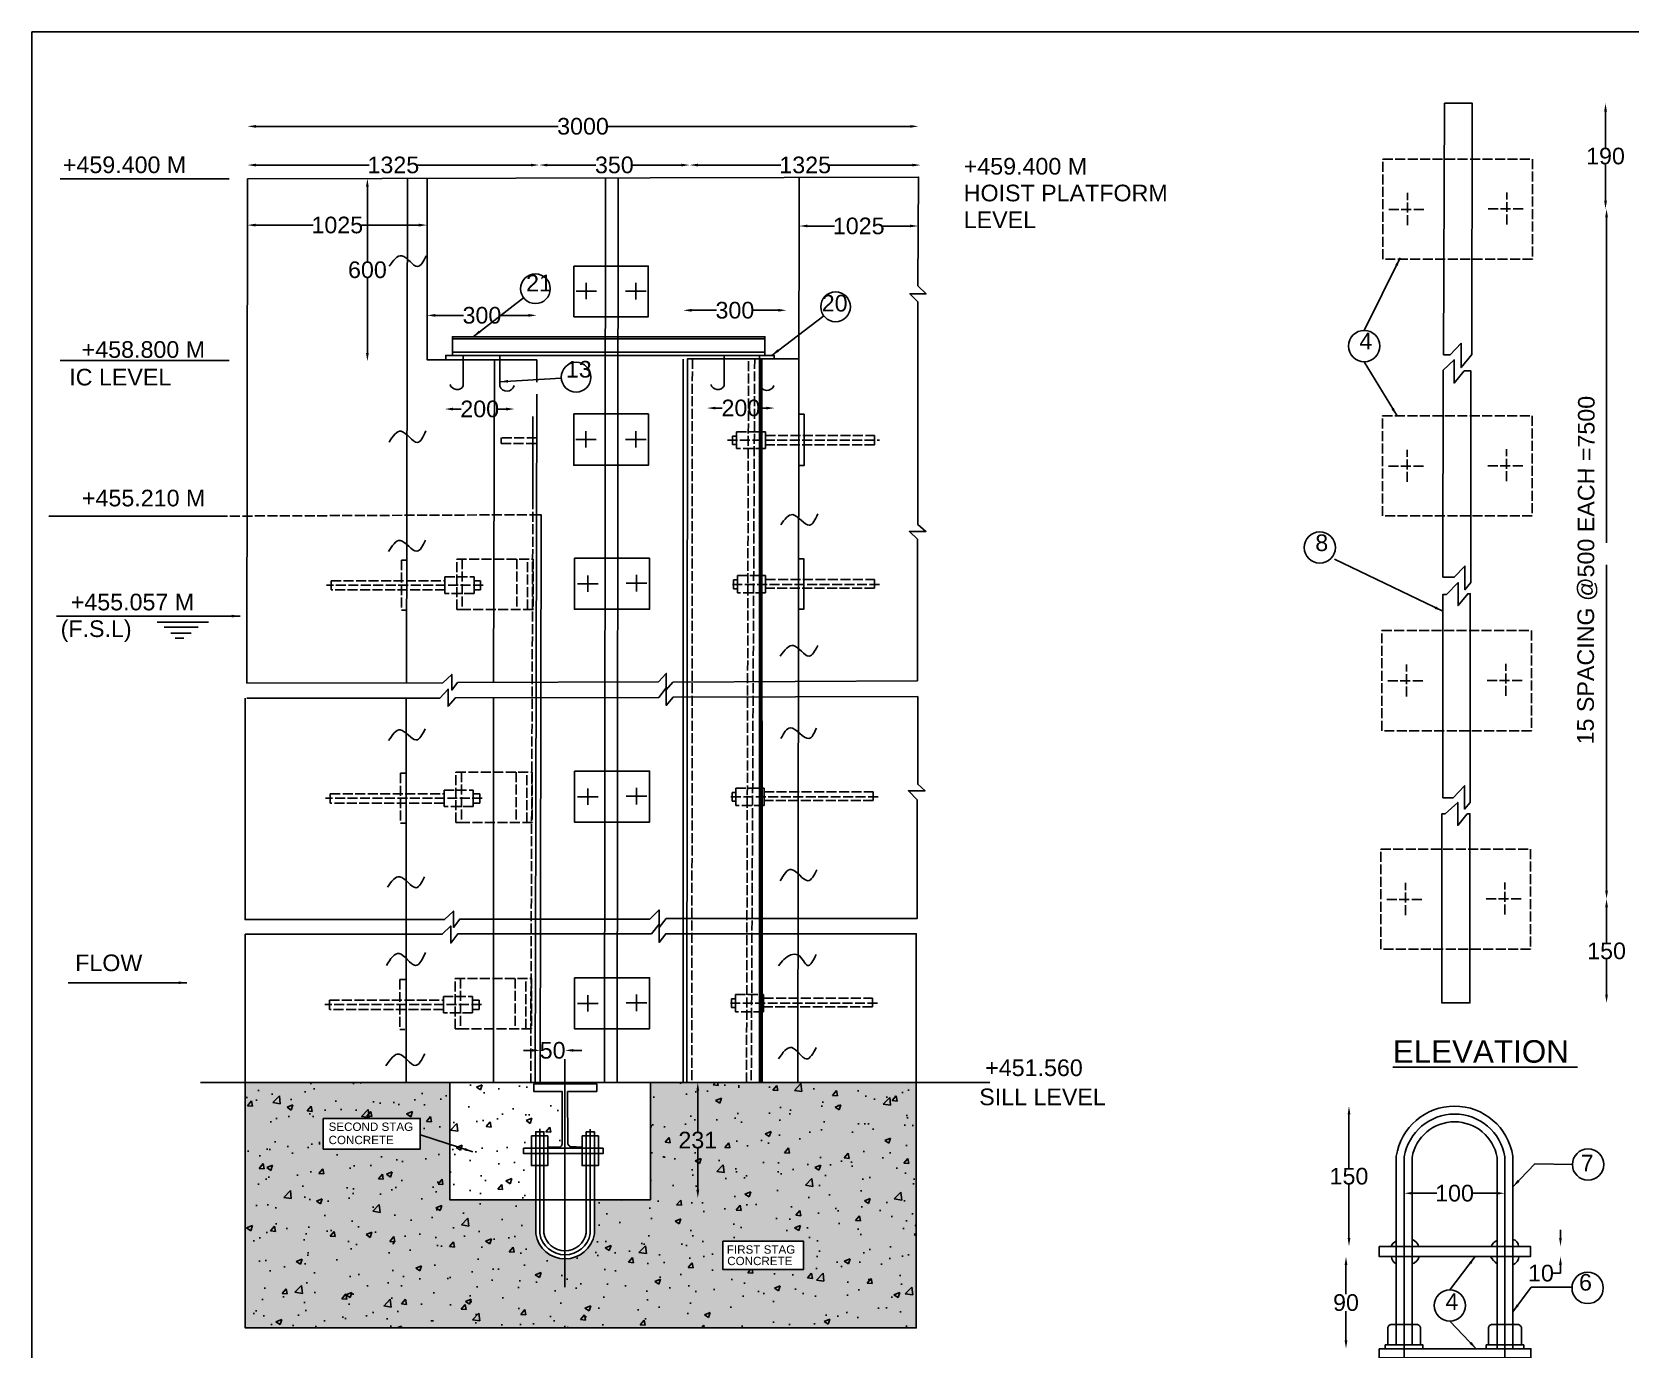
# Model space of a CAD drawing. Header units: inches. Extents: x 4075 to 8926, y 383 to 3428.
# Drawn here: x 4075 to 5996, y 1845 to 3428 of the extents above; entities that cross this region are included whole.
import ezdxf

# ---------------------------------------------------------------- set-up
doc = ezdxf.new("R2010")
doc.units = ezdxf.units.IN
doc.header["$MEASUREMENT"] = 0
doc.linetypes.add('ACAD_ISO02W100', pattern=[15, 12, -3])
doc.layers.add('DIMENSIONS', color=7, linetype='Continuous')
doc.styles.get("Standard").update_dxf_attribs({"font": 'arial.ttf', "height": 20})
doc.dimstyles.get("Standard").update_dxf_attribs({"dimtxt": 20, "dimasz": 10, "dimexe": 0.18, "dimexo": 0.0625, "dimgap": 0.09, "dimtad": 0, "dimtih": 1, "dimtoh": 1, "dimdec": 4, "dimzin": 0, "dimdsep": 46, "dimtxsty": 'Standard', "dimcen": 0.09, "dimse1": 1, "dimse2": 1, "dimadec": 0, "dimazin": 0, "dimtfac": 1, "dimtdec": 4, "dimtofl": 0, "dimtmove": 0, "dimatfit": 3, "dimfxl": 1, "dimtolj": 1, "dimtzin": 0, "dimarcsym": 0})
pattern_1 = [(50, (0, 0), (71.726, -6.2752), [7.5, -82.5]), (355, (0, 0), (-13.8751, 75.2192), [6, -66]), (100.4514, (5.98, -0.52), (57.8509, 68.94395), [6.374, -70.1142]), (46.1842, (0, 20), (106.7241, -16.5519), [11.25, -123.75]), (96.6356, (8.89, 18.62), (93.4663, 97.4118), [9.561, -105.1713]), (351.1842, (0, 20), (93.4662, 97.4119), [9, -99]), (21, (10, 15), (59.6907, -40.2619), [7.5, -82.5]), (326, (10, 15), (24.3315, 72.515), [6, -66]), (71.4514, (14.974, 11.645), (84.0223, 32.25305), [6.374, -70.1142]), (37.5, (0, 0), (1.21599, 33.28939), [0, -65.2, 0, -67, 0, -66.25]), (7.5, (0, 0), (26.30695, 39.44117), [0, -38.2, 0, -63.7, 0, -25.25]), (327.5, (-22.3, 0), (53.38224, -2.25549), [0, -25, 0, -78, 0, -103.5]), (317.5, (-32.3, 0), (58.3186, 10.0105), [0, -32.5, 0, -51.8, 0, -73.5])]

# ---------------------------------------------------------------- blocks, each defined once
blk = doc.blocks.new('*D1')
at = {"color": 0, "lineweight": -2, "transparency": 16777216}
for p, q in [((4344, 3314.3), (4707.4, 3314.3)), ((5130.7, 3314.3), (4767.3, 3314.3))]:
    blk.add_line(p, q, dxfattribs=at)
at = {"color": 0, "transparency": 16777216}
for points in [[(4344, 3315.9), (4344, 3312.6), (4334, 3314.3)], [(5130.7, 3315.9), (5130.7, 3312.6), (5140.7, 3314.3)]]:
    blk.add_solid(points, dxfattribs=at)
at = {"layer": 'Defpoints', "color": 0, "transparency": 16777216}
for p in [(5140.7, 3314.3), (4334, 3251.2), (5140.7, 3253.4)]:
    blk.add_point(p, dxfattribs=at)
at = {"color": 0, "transparency": 16777216, "insert": (4737.3, 3314.3), "char_height": 20, "attachment_point": 5}
blk.add_mtext('\\A1;3000', dxfattribs=at)
blk = doc.blocks.new('*D2')
at = {"layer": 'Defpoints', "color": 0, "transparency": 16777216}
for p in [(4334, 3267.8), (4334, 3252.6), (4684.6, 3252.1)]:
    blk.add_point(p, dxfattribs=at)
at = {"layer": 'DIMENSIONS', "color": 0, "lineweight": -2, "transparency": 16777216}
for p, q in [((4344, 3267.8), (4480.2, 3267.8)), ((4674.6, 3267.8), (4538.3, 3267.8))]:
    blk.add_line(p, q, dxfattribs=at)
at = {"layer": 'DIMENSIONS', "color": 0, "transparency": 16777216}
for points in [[(4344, 3269.4), (4344, 3266.1), (4334, 3267.8)], [(4674.6, 3269.4), (4674.6, 3266.1), (4684.6, 3267.8)]]:
    blk.add_solid(points, dxfattribs=at)
at = {"layer": 'DIMENSIONS', "color": 0, "transparency": 16777216, "insert": (4509.3, 3267.8), "char_height": 20, "attachment_point": 5}
blk.add_mtext('\\A1;1325', dxfattribs=at)
blk = doc.blocks.new('*D3')
at = {"layer": 'Defpoints', "color": 0, "transparency": 16777216}
for p in [(4684.6, 3267.8), (4865.5, 3267.8), (4865.5, 3267.8)]:
    blk.add_point(p, dxfattribs=at)
at = {"layer": 'DIMENSIONS', "color": 0, "lineweight": -2, "transparency": 16777216}
for p, q in [((4694.6, 3267.8), (4752.9, 3267.8)), ((4855.5, 3267.8), (4797.2, 3267.8))]:
    blk.add_line(p, q, dxfattribs=at)
at = {"layer": 'DIMENSIONS', "color": 0, "transparency": 16777216}
for points in [[(4694.6, 3269.4), (4694.6, 3266.1), (4684.6, 3267.8)], [(4855.5, 3269.4), (4855.5, 3266.1), (4865.5, 3267.8)]]:
    blk.add_solid(points, dxfattribs=at)
at = {"layer": 'DIMENSIONS', "color": 0, "transparency": 16777216, "insert": (4775, 3267.8), "char_height": 20, "attachment_point": 5}
blk.add_mtext('\\A1;350', dxfattribs=at)
blk = doc.blocks.new('*D4')
at = {"layer": 'Defpoints', "color": 0, "transparency": 16777216}
for p in [(4865.5, 3267.8), (5143.2, 3267.8), (5143.2, 3267.8)]:
    blk.add_point(p, dxfattribs=at)
at = {"layer": 'DIMENSIONS', "color": 0, "lineweight": -2, "transparency": 16777216}
for p, q in [((4875.5, 3267.8), (4975.3, 3267.8)), ((5133.2, 3267.8), (5033.4, 3267.8))]:
    blk.add_line(p, q, dxfattribs=at)
at = {"layer": 'DIMENSIONS', "color": 0, "transparency": 16777216}
for points in [[(4875.5, 3269.4), (4875.5, 3266.1), (4865.5, 3267.8)], [(5133.2, 3269.4), (5133.2, 3266.1), (5143.2, 3267.8)]]:
    blk.add_solid(points, dxfattribs=at)
at = {"layer": 'DIMENSIONS', "color": 0, "transparency": 16777216, "insert": (5004.4, 3267.8), "char_height": 20, "attachment_point": 5}
blk.add_mtext('\\A1;1325', dxfattribs=at)
blk = doc.blocks.new('*D5')
at = {"layer": 'Defpoints', "color": 0, "transparency": 16777216}
for p in [(5140.3, 3194.5), (4997.2, 3187.6), (5140.3, 3187.9)]:
    blk.add_point(p, dxfattribs=at)
at = {"layer": 'DIMENSIONS', "color": 0, "lineweight": -2, "transparency": 16777216}
for p, q in [((5007.2, 3194.5), (5039.7, 3194.5)), ((5130.3, 3194.5), (5097.9, 3194.5))]:
    blk.add_line(p, q, dxfattribs=at)
at = {"layer": 'DIMENSIONS', "color": 0, "transparency": 16777216}
for points in [[(5007.2, 3196.2), (5007.2, 3192.9), (4997.2, 3194.5)], [(5130.3, 3196.2), (5130.3, 3192.9), (5140.3, 3194.5)]]:
    blk.add_solid(points, dxfattribs=at)
at = {"layer": 'DIMENSIONS', "color": 0, "transparency": 16777216, "insert": (5068.8, 3194.5), "char_height": 20, "attachment_point": 5}
blk.add_mtext('\\A1;1025', dxfattribs=at)
blk = doc.blocks.new('*D6')
at = {"layer": 'Defpoints', "color": 0, "transparency": 16777216}
for p in [(4333.9, 3195.6), (4549.9, 3195.6), (4549.9, 3195.6)]:
    blk.add_point(p, dxfattribs=at)
at = {"layer": 'DIMENSIONS', "color": 0, "lineweight": -2, "transparency": 16777216}
for p, q in [((4343.9, 3195.6), (4412.8, 3195.6)), ((4539.9, 3195.6), (4471, 3195.6))]:
    blk.add_line(p, q, dxfattribs=at)
at = {"layer": 'DIMENSIONS', "color": 0, "transparency": 16777216}
for points in [[(4343.9, 3197.3), (4343.9, 3193.9), (4333.9, 3195.6)], [(4539.9, 3197.3), (4539.9, 3193.9), (4549.9, 3195.6)]]:
    blk.add_solid(points, dxfattribs=at)
at = {"layer": 'DIMENSIONS', "color": 0, "transparency": 16777216, "insert": (4441.9, 3195.6), "char_height": 20, "attachment_point": 5}
blk.add_mtext('\\A1;1025', dxfattribs=at)
blk = doc.blocks.new('*D7')
at = {"layer": 'Defpoints', "color": 0, "transparency": 16777216}
for p in [(4526.2, 3251.7), (4478.1, 3031.8), (4525.8, 3031.8)]:
    blk.add_point(p, dxfattribs=at)
at = {"layer": 'DIMENSIONS', "color": 0, "lineweight": -2, "transparency": 16777216}
for p, q in [((4478.1, 3241.7), (4478.1, 3152.1)), ((4478.1, 3041.8), (4478.1, 3131.5))]:
    blk.add_line(p, q, dxfattribs=at)
at = {"layer": 'DIMENSIONS', "color": 0, "transparency": 16777216}
for points in [[(4476.4, 3241.7), (4479.7, 3241.7), (4478.1, 3251.7)], [(4476.4, 3041.8), (4479.7, 3041.8), (4478.1, 3031.8)]]:
    blk.add_solid(points, dxfattribs=at)
at = {"layer": 'DIMENSIONS', "color": 0, "transparency": 16777216, "insert": (4478.1, 3141.8), "char_height": 20, "attachment_point": 5}
blk.add_mtext('\\A1;600', dxfattribs=at)
blk = doc.blocks.new('*D8')
at = {"layer": 'Defpoints', "color": 0, "transparency": 16777216}
for p in [(4681.6, 3087.1), (4549.9, 3033.7), (4681.6, 3033.7)]:
    blk.add_point(p, dxfattribs=at)
at = {"layer": 'DIMENSIONS', "color": 0, "lineweight": -2, "transparency": 16777216}
for p, q in [((4559.9, 3087.1), (4593.6, 3087.1)), ((4671.6, 3087.1), (4637.9, 3087.1))]:
    blk.add_line(p, q, dxfattribs=at)
at = {"layer": 'DIMENSIONS', "color": 0, "transparency": 16777216}
for points in [[(4559.9, 3088.8), (4559.9, 3085.4), (4549.9, 3087.1)], [(4671.6, 3088.8), (4671.6, 3085.4), (4681.6, 3087.1)]]:
    blk.add_solid(points, dxfattribs=at)
at = {"layer": 'DIMENSIONS', "color": 0, "transparency": 16777216, "insert": (4615.8, 3087.1), "char_height": 20, "attachment_point": 5}
blk.add_mtext('\\A1;300', dxfattribs=at)
blk = doc.blocks.new('*D9')
at = {"layer": 'Defpoints', "color": 0, "transparency": 16777216}
for p in [(4857.8, 3093.2), (4857.8, 3034.7), (4982, 3034.8)]:
    blk.add_point(p, dxfattribs=at)
at = {"layer": 'DIMENSIONS', "color": 0, "lineweight": -2, "transparency": 16777216}
for p, q in [((4867.8, 3093.2), (4897.8, 3093.2)), ((4972, 3093.2), (4942.1, 3093.2))]:
    blk.add_line(p, q, dxfattribs=at)
at = {"layer": 'DIMENSIONS', "color": 0, "transparency": 16777216}
for points in [[(4867.8, 3094.9), (4867.8, 3091.5), (4857.8, 3093.2)], [(4972, 3094.9), (4972, 3091.5), (4982, 3093.2)]]:
    blk.add_solid(points, dxfattribs=at)
at = {"layer": 'DIMENSIONS', "color": 0, "transparency": 16777216, "insert": (4919.9, 3093.2), "char_height": 20, "attachment_point": 5}
blk.add_mtext('\\A1;300', dxfattribs=at)
blk = doc.blocks.new('*D10')
at = {"layer": 'Defpoints', "color": 0, "transparency": 16777216}
for p in [(4886.5, 2977.7), (4967.7, 2977.7), (4967.7, 2975.7)]:
    blk.add_point(p, dxfattribs=at)
at = {"layer": 'DIMENSIONS', "color": 0, "lineweight": -2, "transparency": 16777216}
for p, q in [((4896.5, 2975.7), (4904.8, 2975.7)), ((4957.7, 2975.7), (4949.4, 2975.7))]:
    blk.add_line(p, q, dxfattribs=at)
at = {"layer": 'DIMENSIONS', "color": 0, "transparency": 16777216}
for points in [[(4896.5, 2977.3), (4896.5, 2974), (4886.5, 2975.7)], [(4957.7, 2977.3), (4957.7, 2974), (4967.7, 2975.7)]]:
    blk.add_solid(points, dxfattribs=at)
at = {"layer": 'DIMENSIONS', "color": 0, "transparency": 16777216, "insert": (4927.1, 2975.7), "char_height": 20, "attachment_point": 5}
blk.add_mtext('\\A1;200', dxfattribs=at)
blk = doc.blocks.new('*D11')
at = {"layer": 'Defpoints', "color": 0, "transparency": 16777216}
for p in [(4571.2, 2973.2), (4654.9, 2974.5), (4654.9, 2973.2)]:
    blk.add_point(p, dxfattribs=at)
at = {"layer": 'DIMENSIONS', "color": 0, "lineweight": -2, "transparency": 16777216}
for p, q in [((4581.2, 2974.5), (4590.7, 2974.5)), ((4644.9, 2974.5), (4635.4, 2974.5))]:
    blk.add_line(p, q, dxfattribs=at)
at = {"layer": 'DIMENSIONS', "color": 0, "transparency": 16777216}
for points in [[(4581.2, 2976.2), (4581.2, 2972.8), (4571.2, 2974.5)], [(4644.9, 2976.2), (4644.9, 2972.8), (4654.9, 2974.5)]]:
    blk.add_solid(points, dxfattribs=at)
at = {"layer": 'DIMENSIONS', "color": 0, "transparency": 16777216, "insert": (4613.1, 2974.5), "char_height": 20, "attachment_point": 5}
blk.add_mtext('\\A1;200', dxfattribs=at)
blk = doc.blocks.new('*D12')
at = {"layer": 'Defpoints', "color": 0, "transparency": 16777216}
for p in [(4715.7, 2203.6), (4685.9, 2181.4), (4715.7, 2181.4)]:
    blk.add_point(p, dxfattribs=at)
at = {"layer": 'DIMENSIONS', "color": 0, "lineweight": -2, "transparency": 16777216}
for p, q in [((4675.9, 2203.6), (4665.9, 2203.6)), ((4725.7, 2203.6), (4735.7, 2203.6))]:
    blk.add_line(p, q, dxfattribs=at)
at = {"layer": 'DIMENSIONS', "color": 0, "transparency": 16777216}
for points in [[(4675.9, 2205.3), (4675.9, 2202), (4685.9, 2203.6)], [(4725.7, 2205.3), (4725.7, 2202), (4715.7, 2203.6)]]:
    blk.add_solid(points, dxfattribs=at)
at = {"layer": 'DIMENSIONS', "color": 0, "transparency": 16777216, "insert": (4700.8, 2203.6), "char_height": 20, "attachment_point": 5}
blk.add_mtext('\\A1;50', dxfattribs=at)
blk = doc.blocks.new('*D13')
at = {"layer": 'Defpoints', "color": 0, "transparency": 16777216}
for p in [(4879.1, 2165.2), (4875.3, 2026.1), (4879.1, 2026.1)]:
    blk.add_point(p, dxfattribs=at)
at = {"layer": 'DIMENSIONS', "color": 0, "lineweight": -2, "transparency": 16777216}
for p, q in [((4875.3, 2155.2), (4875.3, 2106)), ((4875.3, 2036.1), (4875.3, 2085.4))]:
    blk.add_line(p, q, dxfattribs=at)
at = {"layer": 'DIMENSIONS', "color": 0, "transparency": 16777216}
for points in [[(4873.6, 2155.2), (4877, 2155.2), (4875.3, 2165.2)], [(4873.6, 2036.1), (4877, 2036.1), (4875.3, 2026.1)]]:
    blk.add_solid(points, dxfattribs=at)
at = {"layer": 'DIMENSIONS', "color": 0, "transparency": 16777216, "insert": (4875.3, 2095.7), "char_height": 20, "attachment_point": 5}
blk.add_mtext('\\A1;231', dxfattribs=at)
blk = doc.blocks.new('*D14')
at = {"layer": 'Defpoints', "color": 0, "transparency": 16777216}
for p in [(5789.8, 3342.1), (5728.5, 3214.9), (5966.6, 3214.9)]:
    blk.add_point(p, dxfattribs=at)
at = {"layer": 'DIMENSIONS', "color": 0, "lineweight": -2, "transparency": 16777216}
for p, q in [((5966.6, 3332.1), (5966.6, 3288.8)), ((5966.6, 3224.9), (5966.6, 3268.2))]:
    blk.add_line(p, q, dxfattribs=at)
at = {"layer": 'DIMENSIONS', "color": 0, "transparency": 16777216}
for points in [[(5965, 3332.1), (5968.3, 3332.1), (5966.6, 3342.1)], [(5965, 3224.9), (5968.3, 3224.9), (5966.6, 3214.9)]]:
    blk.add_solid(points, dxfattribs=at)
at = {"layer": 'DIMENSIONS', "color": 0, "transparency": 16777216, "insert": (5966.6, 3278.5), "char_height": 20, "attachment_point": 5}
blk.add_mtext('\\A1;190', dxfattribs=at)
blk = doc.blocks.new('*D15')
at = {"layer": 'Defpoints', "color": 0, "transparency": 16777216}
for p in [(5845, 2385.7), (5803.6, 2260.6), (5967.9, 2260.6)]:
    blk.add_point(p, dxfattribs=at)
at = {"layer": 'DIMENSIONS', "color": 0, "lineweight": -2, "transparency": 16777216}
for p, q in [((5967.9, 2375.7), (5967.9, 2333.4)), ((5967.9, 2270.6), (5967.9, 2312.8))]:
    blk.add_line(p, q, dxfattribs=at)
at = {"layer": 'DIMENSIONS', "color": 0, "transparency": 16777216}
for points in [[(5966.2, 2375.7), (5969.5, 2375.7), (5967.9, 2385.7)], [(5966.2, 2270.6), (5969.5, 2270.6), (5967.9, 2260.6)]]:
    blk.add_solid(points, dxfattribs=at)
at = {"layer": 'DIMENSIONS', "color": 0, "transparency": 16777216, "insert": (5967.9, 2323.1), "char_height": 20, "attachment_point": 5}
blk.add_mtext('\\A1;150', dxfattribs=at)
blk = doc.blocks.new('*D38')
at = {"layer": 'Defpoints', "color": 0, "transparency": 16777216}
for p in [(5724.7, 2032.6), (5845.6, 2031.9), (5845.6, 2031.9)]:
    blk.add_point(p, dxfattribs=at)
at = {"layer": 'DIMENSIONS', "color": 0, "lineweight": -2, "transparency": 16777216}
for p, q in [((5734.7, 2031.9), (5763.9, 2031.9)), ((5835.6, 2031.9), (5806.4, 2031.9))]:
    blk.add_line(p, q, dxfattribs=at)
at = {"layer": 'DIMENSIONS', "color": 0, "transparency": 16777216}
for points in [[(5734.7, 2033.6), (5734.7, 2030.2), (5724.7, 2031.9)], [(5835.6, 2033.6), (5835.6, 2030.2), (5845.6, 2031.9)]]:
    blk.add_solid(points, dxfattribs=at)
at = {"layer": 'DIMENSIONS', "color": 0, "transparency": 16777216, "insert": (5785.1, 2031.9), "char_height": 20, "attachment_point": 5}
blk.add_mtext('\\A1;100', dxfattribs=at)
blk = doc.blocks.new('*D39')
at = {"layer": 'Defpoints', "color": 0, "transparency": 16777216}
for p in [(5785.1, 2136.6), (5658.2, 1968.1), (5785.5, 1968.1)]:
    blk.add_point(p, dxfattribs=at)
at = {"layer": 'DIMENSIONS', "color": 0, "lineweight": -2, "transparency": 16777216}
for p, q in [((5658.2, 2126.6), (5658.2, 2062.6)), ((5658.2, 1978.1), (5658.2, 2042))]:
    blk.add_line(p, q, dxfattribs=at)
at = {"layer": 'DIMENSIONS', "color": 0, "transparency": 16777216}
for points in [[(5656.6, 2126.6), (5659.9, 2126.6), (5658.2, 2136.6)], [(5656.6, 1978.1), (5659.9, 1978.1), (5658.2, 1968.1)]]:
    blk.add_solid(points, dxfattribs=at)
at = {"layer": 'DIMENSIONS', "color": 0, "transparency": 16777216, "insert": (5658.2, 2052.3), "char_height": 20, "attachment_point": 5}
blk.add_mtext('\\A1;150', dxfattribs=at)
blk = doc.blocks.new('*D40')
at = {"layer": 'Defpoints', "color": 0, "transparency": 16777216}
for p in [(5785.5, 1955.8), (5654.6, 1845), (5785.5, 1845)]:
    blk.add_point(p, dxfattribs=at)
at = {"layer": 'DIMENSIONS', "color": 0, "lineweight": -2, "transparency": 16777216}
for p, q in [((5654.6, 1945.8), (5654.6, 1910.7)), ((5654.6, 1855), (5654.6, 1890.1))]:
    blk.add_line(p, q, dxfattribs=at)
at = {"layer": 'DIMENSIONS', "color": 0, "transparency": 16777216}
for points in [[(5653, 1945.8), (5656.3, 1945.8), (5654.6, 1955.8)], [(5653, 1855), (5656.3, 1855), (5654.6, 1845)]]:
    blk.add_solid(points, dxfattribs=at)
at = {"layer": 'DIMENSIONS', "color": 0, "transparency": 16777216, "insert": (5654.6, 1900.4), "char_height": 20, "attachment_point": 5}
blk.add_mtext('\\A1;90', dxfattribs=at)
blk = doc.blocks.new('*D41')
at = {"layer": 'Defpoints', "color": 0, "transparency": 16777216}
for p in [(5876.3, 1968.1), (5876.3, 1955.8), (5912.5, 1955.8)]:
    blk.add_point(p, dxfattribs=at)
at = {"layer": 'DIMENSIONS', "color": 0, "lineweight": -2, "transparency": 16777216}
for p, q in [((5912.5, 1978.1), (5912.5, 1988.1)), ((5912.5, 1945.8), (5912.5, 1935.8)), ((5912.5, 1935.8), (5902.5, 1935.8))]:
    blk.add_line(p, q, dxfattribs=at)
at = {"layer": 'DIMENSIONS', "color": 0, "transparency": 16777216}
for points in [[(5910.8, 1978.1), (5914.1, 1978.1), (5912.5, 1968.1)], [(5910.8, 1945.8), (5914.1, 1945.8), (5912.5, 1955.8)]]:
    blk.add_solid(points, dxfattribs=at)
at = {"layer": 'DIMENSIONS', "color": 0, "transparency": 16777216, "insert": (5889, 1935.8), "char_height": 20, "attachment_point": 5}
blk.add_mtext('\\A1;10', dxfattribs=at)

msp = doc.modelspace()

# ---------------------------------------------------------------- hatches: boundary and pattern name
at = {"layer": 'DIMENSIONS'}
h = msp.add_hatch(dxfattribs=at)
h.set_pattern_fill('AR-CONC', color=0, scale=0.25, style=0)
h.set_pattern_definition([(50, (0, 0), (1.79315046, -0.15688034), [0.1875, -2.0625]), (355, (0, 0), (-0.34687833, 1.88048033), [0.15, -1.65]), (100.4514, (0.1494, -0.013), (1.44627345, 1.72359886), [0.1593505, -1.7528553]), (46.1842, (0, 0.5), (2.6681026, -0.4137975), [0.28125, -3.09375]), (96.6356, (0.2223, 0.4655), (2.3366568, 2.4352947), [0.2390257, -2.6292825]), (351.1842, (0, 0.5), (2.3366549, 2.4352965), [0.225, -2.475]), (21, (0.25, 0.375), (1.49226763, -1.00654723), [0.1875, -2.0625]), (326, (0.25, 0.375), (0.6082883, 1.8128751), [0.15, -1.65]), (71.4514, (0.3744, 0.2911), (2.10055657, 0.80632624), [0.1593505, -1.7528553]), (37.5, (0, 0), (0.03039964, 0.832234635), [0, -1.63, 0, -1.675, 0, -1.65625]), (7.5, (0, 0), (0.65767384, 0.98602928), [0, -0.955, 0, -1.5925, 0, -0.63125]), (327.5, (-0.5575, 0), (1.33455609, -0.05638718), [0, -0.625, 0, -1.95, 0, -2.5875]), (317.5, (-0.8075, 0), (1.45796542, 0.25026246), [0, -0.8125, 0, -1.295, 0, -1.8375])])
h.paths.add_polyline_path([(4680.46491, 1983.03941), (4680.46491, 2024.13459), (4577.01476, 2024.13459), (4577.01476, 2165.21322), (4331.24329, 2165.21322), (4331.24329, 1870.11548), (5137.95609, 1870.11548), (5137.95609, 2165.21322), (4818.38059, 2165.21322), (4818.38059, 2024.13459), (4750.92632, 2024.13459), (4750.92632, 1983.03941, -0.8515106059)])
h.paths.add_polyline_path([(4424.98245, 2085.08388), (4424.98245, 2121.7622), (4541.67843, 2121.7622), (4541.67843, 2085.08388)], flags=16)
h.paths.add_polyline_path([(4905.41606, 1974.4793), (5002.33265, 1974.4793), (5002.33265, 1940.06178), (4905.41606, 1940.06178)], flags=16)
h.paths.add_polyline_path([(4849.97436, 2110.89022), (4900.64284, 2110.89022), (4900.64284, 2080.45365), (4849.97436, 2080.45365)], flags=24)
h.paths.add_polyline_path([(4908.09338, 1942.76891), (4991.6575, 1942.76891), (4991.6575, 1958.29073), (4908.09338, 1958.29073)], flags=8)
h.paths.add_polyline_path([(4907.6647, 1956.54334), (4995.10672, 1956.54334), (4995.10672, 1972.05493), (4907.6647, 1972.05493)], flags=8)
h.paths.add_polyline_path([(4428.85413, 2088.17738), (4512.41825, 2088.17738), (4512.41825, 2103.69921), (4428.85413, 2103.69921)], flags=8)
h.paths.add_polyline_path([(4428.85413, 2104.1184), (4535.71293, 2104.1184), (4535.71293, 2119.64023), (4428.85413, 2119.64023)], flags=8)
h = msp.add_hatch(dxfattribs=at)
h.set_pattern_fill('AR-CONC', color=0, scale=10, style=0)
h.set_pattern_definition(pattern_1)
h.paths.add_polyline_path([(4680.46491, 1983.03941), (4680.46491, 2024.13459), (4577.01476, 2024.13459), (4577.01476, 2165.21322), (4331.24329, 2165.21322), (4331.24329, 1870.11548), (5137.95609, 1870.11548), (5137.95609, 2165.21322), (4818.38059, 2165.21322), (4818.38059, 2024.13459), (4750.92632, 2024.13459), (4750.92632, 1983.03941, -0.8515106059)])
h.paths.add_polyline_path([(4424.98245, 2085.08388), (4424.98245, 2121.7622), (4541.67843, 2121.7622), (4541.67843, 2085.08388)], flags=16)
h.paths.add_polyline_path([(4905.41606, 1940.06178), (4905.41606, 1974.4793), (5002.33265, 1974.4793), (5002.33265, 1940.06178)], flags=16)
h.paths.add_polyline_path([(4849.97436, 2110.89022), (4900.64284, 2110.89022), (4900.64284, 2080.45365), (4849.97436, 2080.45365)], flags=24)
h.paths.add_polyline_path([(4908.09338, 1942.76891), (4991.6575, 1942.76891), (4991.6575, 1958.29073), (4908.09338, 1958.29073)], flags=8)
h.paths.add_polyline_path([(4907.6647, 1956.54334), (4995.10672, 1956.54334), (4995.10672, 1972.05493), (4907.6647, 1972.05493)], flags=8)
h.paths.add_polyline_path([(4428.85413, 2088.17738), (4512.41825, 2088.17738), (4512.41825, 2103.69921), (4428.85413, 2103.69921)], flags=8)
h.paths.add_polyline_path([(4428.85413, 2104.1184), (4535.71293, 2104.1184), (4535.71293, 2119.64023), (4428.85413, 2119.64023)], flags=8)
h = msp.add_hatch(dxfattribs=at)
h.set_pattern_fill('AR-CONC', color=0, scale=10, style=0)
h.set_pattern_definition(pattern_1)
h.paths.add_polyline_path([(4680.46491, 2065.23948), (4675.32461, 2065.23948), (4675.32461, 2079.64007), (4665.86915, 2079.64007), (4665.86915, 2085.94237), (4675.32461, 2085.94237), (4675.32461, 2100.86778), (4680.46491, 2100.86778), (4680.46491, 2105.88155), (4690.21341, 2105.88155), (4690.21341, 2100.86778), (4694.9, 2100.86778), (4694.9, 2087.39236), (4709.91071, 2087.39236, 0.2019201032), (4712.0532, 2091.06886), (4712.0532, 2152.59446), (4712.0532, 2154.3992), (4678.10519, 2154.3992), (4678.10519, 2163.40441), (4715.65204, 2163.40441), (4715.65204, 2165.21322), (4577.01476, 2165.21322), (4577.01476, 2024.13459), (4680.46491, 2024.13459)])

# ---------------------------------------------------------------- linework, layer by layer
at = {"color": 0}
for points in [[(5771.73284, 3039.86331), (5773.20027, 3342.06395), (5806.42582, 3342.06395), (5805.70809, 3040.16285), (5792.89563, 3024.42553), (5792.89563, 3053.64392), (5779.74453, 3039.82441), (5771.73284, 3039.86331)], [(4311.78127, 3251.10982), (4108.53166, 3251.10982)], [(4333.9672, 3251.17009), (5140.70874, 3253.36143), (5139.96697, 3122.51563), (5149.70097, 3112.90653), (5130.29233, 3113.02516), (5139.84826, 3103.47538), (5139.87038, 2835.60849), (5149.64358, 2827.43515), (5129.68571, 2827.38375), (5139.35591, 2817.9464), (5139.32497, 2647.84704), (4845.48498, 2646.3437), (4837.43067, 2637.13192), (4837.43067, 2656.80756), (4828.03398, 2646.612), (4586.56282, 2645.99962), (4579.57146, 2636.72991), (4579.57146, 2655.61523), (4568.98054, 2645.58456), (4333.1553, 2645.06155), (4333.9672, 3251.17009)], [(4526.21008, 3251.69227), (4525.05361, 2645.48714)], [(4549.90302, 3251.75663), (4549.90302, 3033.74703), (4681.64262, 3033.74703)], [(4764.25496, 3252.33887), (4763.11653, 2165.21322)], [(4779.37995, 3252.37723), (4778.24148, 2165.21322)], [(4997.36114, 3252.97205), (4995.45755, 2165.21322)], [(4728.9188, 3116.22812), (4753.68213, 3116.22812)], [(4741.30047, 3106.44951), (4741.30047, 3126.23237)], [(4788.28221, 3116.08421), (4813.04554, 3116.08421)], [(4800.66388, 3106.3056), (4800.66388, 3126.08847)], [(4580.29668, 3038.95968), (4580.29668, 3061.46114), (4956.08774, 3061.46114), (4956.08774, 3038.95968)], [(4956.08774, 3058.72842), (4580.29668, 3058.72842)], [(4572.32871, 3033.74703), (4572.32871, 3038.95968), (4967.07636, 3038.95968), (4967.07636, 3034.83128), (4996.9793, 3034.77895)], [(4580.29668, 3042.70341), (4956.08774, 3042.70341)], [(4949.57505, 3038.95968), (4949.46926, 2165.21322)], [(4311.78127, 3032.85183), (4108.53166, 3032.85183)], [(4630.75929, 3033.74703), (4629.88427, 2646.10949)], [(4681.64262, 3033.74703), (4681.64262, 3006.6525)], [(4857.79389, 2165.21322), (4857.79389, 3034.65154)], [(4967.07636, 3034.82904), (4862.85434, 3034.82904), (4861.94673, 2165.21322)], [(4951.04019, 3034.82904), (4951.31768, 2165.21322)], [(4952.42603, 3034.82904), (4952.70352, 2165.21322)], [(5771.04935, 2772.27989), (5784.74878, 2772.27989), (5797.56142, 2785.83505), (5797.56142, 2757.38125), (5804.81909, 2766.06994), (5804.81909, 3020.32191), (5796.75553, 3020.32191), (5784.54798, 3005.77613), (5784.54798, 3033.79521), (5771.46843, 3021.05925), (5771.04935, 2772.27989)], [(4681.64262, 2992.47608), (4679.5931, 2165.21322)], [(4677.01865, 2965.67421), (4677.01865, 2865.99238)], [(4996.86278, 2968.19466), (5003.16137, 2968.19466), (5003.16137, 2906.6272), (4996.75505, 2906.63841)], [(4740.88072, 2928.11721), (4740.88072, 2947.90007)], [(4800.68677, 2928.11988), (4800.68677, 2947.90275)], [(4728.49906, 2937.89582), (4753.26238, 2937.89582)], [(4788.30511, 2937.89849), (4813.06844, 2937.89849)], [(4298.32194, 2845.74721), (4095.07233, 2845.74721)], [(4675.95266, 2847.4664), (4686.99429, 2847.51667), (4685.90145, 2165.21322)], [(4996.55899, 2794.60453), (5002.66822, 2794.60453), (5002.66822, 2733.87664), (4996.45274, 2733.88752)], [(4742.9961, 2754.65398), (4742.9961, 2774.43685)], [(4801.46546, 2755.26404), (4801.46546, 2775.0469)], [(4730.61443, 2764.43259), (4755.37776, 2764.43259)], [(4789.0838, 2765.04265), (4813.84713, 2765.04265)], [(5771.04935, 2507.36949), (5771.04935, 2751.60929), (5775.39408, 2751.60929), (5789.27324, 2765.97049), (5789.27324, 2738.23005), (5800.94157, 2752.59125), (5804.01216, 2752.59125), (5804.01216, 2501.49208), (5797.18046, 2493.65553), (5797.18046, 2521.61776), (5783.57647, 2507.36949), (5771.04935, 2507.36949)], [(4225.49832, 2718.433), (4287.06978, 2718.433)], [(4233.78435, 2712.44544), (4274.57702, 2712.44544)], [(4241.68793, 2705.18392), (4266.16354, 2705.18392)], [(4247.16944, 2699.19636), (4257.36761, 2699.19636)], [(4333.13124, 2627.09286), (4565.26083, 2627.09286), (4575.17133, 2637.83916), (4575.17133, 2617.25414), (4583.81871, 2627.35245), (4828.33722, 2627.93914), (4837.43067, 2639.54599), (4837.43067, 2618.18699), (4845.57912, 2628.11863), (5139.67501, 2628.87748), (5139.67501, 2523.54368), (5148.48519, 2515.68487), (5128.4882, 2515.68487), (5138.95337, 2504.73938), (5138.95337, 2362.08932), (4837.42786, 2362.08932), (4828.85247, 2351.45635), (4828.85247, 2372.5653), (4817.47877, 2361.37936), (4589.09296, 2361.37936), (4581.41922, 2351.4548), (4581.41922, 2371.07499), (4570.85534, 2360.91632), (4330.97423, 2360.91632), (4330.97423, 2627.09286)], [(4524.78594, 2627.09286), (4524.78594, 2165.21322)], [(4629.84218, 2627.46287), (4629.84218, 2165.21322)], [(4742.9961, 2498.70137), (4742.9961, 2518.48424)], [(4801.46546, 2499.31143), (4801.46546, 2519.09429)], [(4730.61443, 2508.47998), (4755.37776, 2508.47998)], [(4789.0838, 2509.09003), (4813.84713, 2509.09003)], [(5769.83472, 2260.23536), (5769.83472, 2488.11414), (5773.96149, 2488.11414), (5789.01576, 2501.66248), (5789.01576, 2474.02357), (5800.44737, 2487.98381), (5803.62223, 2487.98381), (5803.62223, 2260.60722), (5769.83472, 2260.60722)], [(4331.24329, 2165.21322), (4331.24329, 2343.12228), (4568.14092, 2343.12228), (4578.31631, 2353.28984), (4578.31631, 2332.60939), (4586.66242, 2343.69229), (4819.46605, 2343.69229), (4828.85247, 2355.29545), (4828.85247, 2333.35975), (4836.75256, 2343.88567), (5137.95609, 2343.88567), (5137.95609, 1870.11548), (4331.24329, 1870.11548), (4331.24329, 2165.21322)], [(4742.9961, 2250.30009), (4742.9961, 2270.08296)], [(4801.46546, 2250.91015), (4801.46546, 2270.69301)], [(4730.61443, 2260.0787), (4755.37776, 2260.0787)], [(4789.0838, 2260.68875), (4813.84713, 2260.68875)], [(4715.65204, 2193.2399), (4715.65204, 1918.89597)], [(4277.42092, 2165.21322), (5226.2134, 2165.21322)], [(4577.01476, 2165.21322), (4577.01476, 2024.13459), (4818.38059, 2024.13459), (4818.38059, 2165.21322)], [(4718.8152, 2154.3992), (4753.87805, 2154.3992), (4753.87805, 2163.40441), (4678.10519, 2163.40441)], [(4709.91071, 2087.39236), (4694.9, 2087.39236)]]:
    msp.add_lwpolyline(points, dxfattribs=at)
at = {"color": 0, "linetype": 'ACAD_ISO02W100'}
for points in [[(5698.80283, 3274.85862), (5878.91901, 3274.85862), (5878.91901, 3154.58774), (5698.80283, 3154.58774)], [(5698.47639, 2966.22804), (5878.59258, 2966.22804), (5878.59258, 2845.95715), (5698.47639, 2845.95715)], [(4921.75034, 2932.08035), (4917.14405, 2932.08035), (4917.14405, 2942.09458), (4921.75034, 2942.09458)], [(4921.75034, 2947.02093), (4956.7419, 2947.02093), (4956.7419, 2927.154), (4921.75034, 2927.154)], [(4956.7419, 2942.77147), (5087.78982, 2942.77147), (5087.78982, 2931.61606), (4956.7419, 2931.61606)], [(4585.43086, 2794.18536), (4677.3546, 2794.18536), (4677.3546, 2733.51992), (4585.43086, 2733.51992)], [(4585.43086, 2794.18536), (4592.04193, 2794.18536), (4592.04193, 2733.51992), (4585.43086, 2733.51992)], [(4571.36668, 2757.00867), (4434.50263, 2757.00867), (4434.50263, 2768.16408), (4571.36668, 2768.16408)], [(4606.35824, 2752.75921), (4571.36668, 2752.75921), (4571.36668, 2772.62614), (4606.35824, 2772.62614)], [(4606.35824, 2768.16408), (4614.23729, 2768.16408), (4614.23729, 2757.00867), (4606.35824, 2757.00867)], [(4922.8599, 2758.50649), (4918.09476, 2758.50649), (4918.09476, 2769.04241), (4922.8599, 2769.04241)], [(4922.8599, 2774.25435), (4956.77544, 2774.25435), (4956.77544, 2753.41167), (4922.8599, 2753.41167)], [(4956.77544, 2769.72896), (5087.80521, 2769.72896), (5087.80521, 2759.30771), (4956.77544, 2759.30771)], [(5697.59509, 2708.17202), (5877.71127, 2708.17202), (5877.71127, 2587.90114), (5697.59509, 2587.90114)], [(4584.45592, 2538.03054), (4676.37966, 2538.03054), (4676.37966, 2477.3651), (4584.45592, 2477.3651)], [(4584.45592, 2538.03054), (4591.06699, 2538.03054), (4591.06699, 2477.3651), (4584.45592, 2477.3651)], [(4921.21348, 2519.00798), (4955.12903, 2519.00798), (4955.12903, 2498.1653), (4921.21348, 2498.1653)], [(4570.39174, 2500.85384), (4433.52769, 2500.85384), (4433.52769, 2512.00926), (4570.39174, 2512.00926)], [(4605.3833, 2496.60439), (4570.39174, 2496.60439), (4570.39174, 2516.47132), (4605.3833, 2516.47132)], [(4605.3833, 2512.00926), (4613.26235, 2512.00926), (4613.26235, 2500.85384), (4605.3833, 2500.85384)], [(4921.21348, 2503.26012), (4916.44834, 2503.26012), (4916.44834, 2513.79605), (4921.21348, 2513.79605)], [(4955.12903, 2514.48259), (5086.1588, 2514.48259), (5086.1588, 2504.06135), (4955.12903, 2504.06135)], [(5696.48724, 2445.51632), (5876.60342, 2445.51632), (5876.60342, 2325.24544), (5696.48724, 2325.24544)], [(4583.46557, 2290.04208), (4675.38931, 2290.04208), (4675.38931, 2229.37664), (4583.46557, 2229.37664)], [(4583.46557, 2290.04208), (4590.07663, 2290.04208), (4590.07663, 2229.37664), (4583.46557, 2229.37664)], [(4604.39294, 2248.61593), (4569.40138, 2248.61593), (4569.40138, 2268.48286), (4604.39294, 2268.48286)], [(4920.47111, 2270.81103), (4954.38665, 2270.81103), (4954.38665, 2249.96836), (4920.47111, 2249.96836)], [(4569.40138, 2252.86538), (4432.53733, 2252.86538), (4432.53733, 2264.0208), (4569.40138, 2264.0208)], [(4604.39294, 2264.0208), (4612.27199, 2264.0208), (4612.27199, 2252.86538), (4604.39294, 2252.86538)], [(4920.47111, 2255.06317), (4915.70596, 2255.06317), (4915.70596, 2265.5991), (4920.47111, 2265.5991)], [(4954.38665, 2266.28564), (5085.41642, 2266.28564), (5085.41642, 2255.8644), (4954.38665, 2255.8644)]]:
    msp.add_lwpolyline(points, close=True, dxfattribs=at)
for points in [[(5728.46611, 3195.65296), (5728.46611, 3234.2078)], [(5847.83551, 3196.35876), (5847.83551, 3234.9136)], [(5706.04928, 3214.32163), (5749.90827, 3214.32163)], [(5825.41869, 3215.02743), (5869.27767, 3215.02743)], [(4868.75958, 3034.82904), (4868.16638, 2165.21322)], [(4933.88982, 2165.21322), (4936.28827, 3034.82904)], [(4943.72754, 3034.82904), (4939.59462, 2165.21322)], [(4681.59663, 2939.97256), (4638.78717, 2939.97256), (4638.78717, 2933.22962), (4681.5907, 2933.19213)], [(4910.92452, 2936.9035), (5093.62789, 2936.9035)], [(5728.13967, 2887.02237), (5728.13967, 2925.57721)], [(5847.50908, 2887.72817), (5847.50908, 2926.28301)], [(5705.72285, 2905.69104), (5749.58183, 2905.69104)], [(5825.09226, 2906.39684), (5868.95124, 2906.39684)], [(4677.01865, 2865.99238), (4674.38629, 2165.21322)], [(4282.85753, 2845.6768), (4675.95266, 2847.4664)], [(4525.33492, 2792.94288), (4518.93078, 2792.94288), (4518.93078, 2732.85091), (4525.22026, 2732.83891)], [(4657.7699, 2794.18536), (4657.7699, 2733.51992)], [(4670.54879, 2733.51992), (4670.54879, 2794.18536)], [(4617.18406, 2762.87664), (4428.75701, 2762.87664)], [(5093.71728, 2763.77445), (4916.86308, 2763.77445)], [(5727.25837, 2628.96636), (5727.25837, 2667.5212)], [(5846.62778, 2629.67216), (5846.62778, 2668.227)], [(5704.84155, 2647.63502), (5748.70053, 2647.63502)], [(5824.21095, 2648.34083), (5868.06994, 2648.34083)], [(4524.35998, 2536.78806), (4517.95584, 2536.78806), (4517.95584, 2476.69609), (4524.24532, 2476.68409)], [(4656.79496, 2538.03054), (4656.79496, 2477.3651)], [(4669.57385, 2477.3651), (4669.57385, 2538.03054)], [(4616.20912, 2506.72182), (4427.78207, 2506.72182)], [(5092.07087, 2508.52808), (4915.21667, 2508.52808)], [(5726.15052, 2366.31066), (5726.15052, 2404.8655)], [(5845.51993, 2367.01646), (5845.51993, 2405.5713)], [(5703.7337, 2384.97933), (5747.59268, 2384.97933)], [(5823.1031, 2385.68513), (5866.96209, 2385.68513)], [(4523.36962, 2288.7996), (4516.96549, 2288.7996), (4516.96549, 2228.70763), (4523.25496, 2228.69563)], [(4655.8046, 2290.04208), (4655.8046, 2229.37664)], [(4668.58349, 2229.37664), (4668.58349, 2290.04208)], [(4615.21876, 2258.73336), (4426.79171, 2258.73336)], [(5091.32849, 2260.33114), (4914.47429, 2260.33114)]]:
    msp.add_lwpolyline(points, dxfattribs=at)
at = {"color": 0}
for points in [[(4726.34779, 3146.40982), (4815.6885, 3146.40982), (4815.6885, 3085.46895), (4726.34779, 3085.46895)], [(4726.22049, 2968.68396), (4815.9876, 2968.68396), (4815.9876, 2907.02757), (4726.22049, 2907.02757)], [(4726.888, 2795.22112), (4817.32457, 2795.22112), (4817.32457, 2733.92707), (4726.888, 2733.92707)], [(4726.888, 2539.26851), (4817.32457, 2539.26851), (4817.32457, 2477.97446), (4726.888, 2477.97446)], [(4726.888, 2290.86723), (4817.32457, 2290.86723), (4817.32457, 2229.57318), (4726.888, 2229.57318)], [(4424.98245, 2121.7622), (4541.67843, 2121.7622), (4541.67843, 2085.08388), (4424.98245, 2085.08388)], [(4675.32461, 2100.86778), (4694.9, 2100.86778), (4694.9, 2065.23948), (4675.32461, 2065.23948)], [(4680.46491, 2100.86778), (4690.21341, 2100.86778), (4690.21341, 2105.88155), (4680.46491, 2105.88155)], [(4736.2584, 2100.86778), (4755.83378, 2100.86778), (4755.83378, 2065.23948), (4736.2584, 2065.23948)], [(4741.17782, 2100.86778), (4750.92632, 2100.86778), (4750.92632, 2105.73728), (4741.17782, 2105.73728)], [(4665.86915, 2085.94237), (4761.54128, 2085.94237), (4761.54128, 2079.64007), (4665.86915, 2079.64007)], [(4905.41606, 1974.4793), (5002.33265, 1974.4793), (5002.33265, 1940.06178), (4905.41606, 1940.06178)], [(5694.61855, 1968.06901), (5876.33651, 1968.06901), (5876.33651, 1955.84441), (5694.61855, 1955.84441)], [(5694.57263, 1844.96277), (5876.99198, 1844.96277), (5876.99198, 1833.98073), (5694.57263, 1833.98073)], [(5701.82985, 1849.5755), (5747.13847, 1849.5755), (5747.13847, 1844.96277), (5701.82985, 1844.96277)], [(5823.03311, 1849.5755), (5868.34174, 1849.5755), (5868.34174, 1844.96277), (5823.03311, 1844.96277)]]:
    msp.add_lwpolyline(points, close=True, dxfattribs=at)
for points in [[(4593.40413, 3038.95968), (4593.40413, 3002.54736, -0.667177494), (4577.44732, 3004.09048, -1.1692777717)], [(4637.17625, 3038.95968), (4637.17625, 3002.1315, 0.7633808798), (4654.49376, 3002.71577, 0.8245539768)], [(4906.86386, 3038.95968), (4906.86386, 3002.54736, -0.667177494), (4890.90704, 3004.09048, -1.1692777717)], [(4949.57504, 3038.92186), (4949.57081, 3003.95109, 0.7423230421), (4966.89256, 3002.67794, 0.8245539768)], [(4709.91071, 2087.39236, 0.2019201032), (4712.0532, 2091.06886), (4712.0532, 2152.59446), (4712.0532, 2154.3992), (4678.10519, 2154.3992), (4678.10519, 2163.40441)], [(4718.8152, 2154.3992), (4719.00457, 2091.44678, 0.216297954), (4721.89905, 2087.93265), (4736.2584, 2087.49539)], [(5715.11466, 1849.5755), (5715.11466, 2076.54699, -0.8576950766), (5855.17161, 2076.54699), (5855.17161, 1844.96277)], [(5724.67234, 1794.40727), (5724.67234, 2075.78817, -0.8477517576), (5845.61393, 2075.78817), (5845.61393, 1794.50353)], [(5733.96834, 1849.5755), (5733.96834, 2074.9905, -0.8356826512), (5836.31793, 2074.9905), (5836.31793, 1844.96277)], [(4680.46491, 2105.88155), (4680.46491, 1983.03941, 0.8515106059), (4750.92632, 1983.03941), (4750.92632, 2105.73728)], [(4685.34514, 2109.34789), (4685.34514, 1983.44528, 0.8410069569), (4746.04609, 1983.44528), (4746.04609, 2108.81791)], [(4690.21341, 2105.88155), (4690.21341, 1983.88393, 0.8278459322), (4741.17782, 1983.88393), (4741.17782, 2105.73728)], [(5704.72672, 1849.5755), (5704.80192, 1869.66993, -0.4142135624), (5709.31873, 1874.15306), (5739.81711, 1874.03892, -0.4142135624), (5744.30024, 1869.52212), (5744.22559, 1849.5755)], [(5825.92999, 1849.5755), (5826.00519, 1869.66993, -0.4142135624), (5830.522, 1874.15306), (5861.02038, 1874.03892, -0.4142135624), (5865.50351, 1869.52212), (5865.42886, 1849.5755)]]:
    msp.add_lwpolyline(points, format="xyb", dxfattribs=at)
for centre, radius in [((4680.05272, 3119.08942), 17.87599), ((5040.99446, 3097.38701), 17.87599), ((5676.51036, 3050.21558), 18.80641), ((4728.98114, 3012.78535), 17.87599), ((5623.07582, 2808.05108), 18.80641), ((5945.65407, 2066.3696), 18.80641), ((5945.14223, 1918.07617), 18.80641), ((5779.4457, 1896.99078), 18.80641)]:
    msp.add_circle(centre, radius, dxfattribs=at)
for centre, radius, start, end in [((5718.79282, 1963.90465), 10.85114, 109.81381945, 157.43252027), ((5731.16954, 1965.50412), 11.03565, 13.43944967, 75.30853478), ((5842.06273, 1961.84786), 14.45516, 113.41710994, 154.5086284), ((5854.23886, 1968.70469), 7.6843, 355.25479724, 83.02808672), ((5718.7514, 1955.98663), 9.63464, 180.84583134, 247.82330152), ((5730.91145, 1958.81434), 12.14076, 284.58330401, 345.8403325), ((5847.47521, 1965.20707), 21.20066, 206.20737683, 238.24620409), ((5851.51746, 1956.31571), 11.04914, 289.31230815, 357.55529556)]:
    msp.add_arc(centre, radius, start, end, dxfattribs=at)
for points in [[(4504.2907, 3146.25818), (4519.62099, 3158.63922), (4538.42736, 3145.81282), (4548.85553, 3158.55015)], [(4504.08673, 2934.86268), (4518.63945, 2947.74393), (4537.9738, 2934.23938), (4548.26466, 2948.15946)], [(4975.05491, 2835.14333), (4989.62583, 2847.55229), (5009.5183, 2834.76347), (5019.52791, 2848.43865)], [(4503.52447, 2803.1396), (4517.41368, 2816.43544), (4537.58959, 2803.57793), (4547.96996, 2817.01987)], [(4974.41204, 2677.55859), (4990.56995, 2690.25386), (5009.06797, 2677.55859), (5019.43132, 2690.36522)], [(4503.64633, 2576.01452), (4517.64739, 2588.99995), (4536.61268, 2576.70759), (4547.49123, 2589.995)], [(4975.2962, 2578.6976), (4986.51725, 2591.421), (5008.74358, 2578.48196), (5018.02255, 2590.98969)], [(4974.42293, 2407.30998), (4987.69068, 2421.1774), (5007.77491, 2407.55326), (5018.48648, 2420.81247)], [(4502.37849, 2399.99884), (4516.98672, 2412.34609), (4536.6097, 2399.19989), (4546.71191, 2412.20083)], [(4500.97059, 2305.84399), (4516.13907, 2320.00046), (4535.94583, 2305.71871), (4548.10568, 2321.37852)], [(4972.41833, 2305.13554), (4987.03017, 2318.38202), (4995.72557, 2318.3668), (5007.27798, 2305.55275), (5017.81938, 2319.00784)], [(4500.35065, 2185.20254), (4516.39693, 2199.12858), (4535.64879, 2185.50064), (4547.05731, 2199.30672)], [(4972.24753, 2193.41197), (4988.2483, 2206.90851), (5005.86382, 2193.41197), (5017.75431, 2207.05521)]]:
    msp.add_spline(points, degree=3, dxfattribs=at)
at = {"layer": 'DIMENSIONS', "color": 0}
for p, q in [((5967.87091, 3205.02743), (5967.87091, 2813.57042)), ((5967.87091, 2395.68513), (5967.87091, 2787.14213))]:
    msp.add_line(p, q, dxfattribs=at)
msp.add_lwpolyline([(8876.36156, 382.89733), (4074.81233, 382.89733), (4074.81233, 3427.74075), (8876.36156, 3427.74075)], close=True, dxfattribs=at)
for points in [[(5966.20424, 3205.02743), (5969.53757, 3205.02743), (5967.87091, 3215.02743)], [(5966.20424, 2395.68513), (5969.53757, 2395.68513), (5967.87091, 2385.68513)]]:
    msp.add_solid(points, dxfattribs=at)

# ---------------------------------------------------------------- texts
at = {"color": 0}
for s, height, p in [('+459.400 M', 20, (4111.98276, 3258.1183)), ('+459.400 M', 20, (5195.02058, 3256.31414)), ('HOIST PLATFORM', 20, (5195.02058, 3224.1859)), ('LEVEL', 20, (5195.02058, 3192.05766)), ('21', 20, (4668.9033, 3115.97463)), ('20', 20, (5024.31951, 3091.75575)), ('+458.800 M', 20, (4134.5994, 3036.06956)), ('4', 20, (5670.65216, 3046.20282)), ('IC LEVEL ', 20, (4119.65578, 3002.85516)), ('13', 20, (4716.70586, 3012.3712)), ('+455.210 M', 20, (4134.932, 2857.53015)), ('8', 20, (5617.6844, 2803.78649)), ('+455.057 M', 20, (4121.46423, 2732.54172)), ('(F.S.L)', 20, (4109.27911, 2700.49341)), ('FLOW ', 20, (4126.81958, 2298.86855)), ('%%UELEVATION ', 27, (5710.86176, 2188.87753)), ('+451.560 ', 20, (5220.84525, 2172.76278)), ('SILL LEVEL ', 20, (5213.67835, 2137.74403)), ('SECOND STAG', 10, (4431.4411, 2106.8759)), ('CONCRETE', 10, (4431.4411, 2090.93488)), ('7', 20, (5936.77496, 2058.21949)), ('FIRST STAG', 10, (4910.24997, 1959.29914)), ('CONCRETE', 10, (4910.68035, 1945.52641)), ('6', 20, (5934.77201, 1914.88744)), ('4', 20, (5774.16466, 1891.70726))]:
    msp.add_text(s, height=height, dxfattribs=at).set_placement(p)
at = {"layer": 'DIMENSIONS', "color": 0, "insert": (5945.02334, 2780.8782), "char_height": 20, "attachment_point": 5, "rotation": 89.85069977}
msp.add_mtext('\\A1;15 SPACING @500 EACH =7500', dxfattribs=at)

# ---------------------------------------------------------------- dimensions: what is measured, and where the dimension line sits
at = {"color": 0}
dim = msp.add_linear_dim(base=(5140.70874, 3314.2827), p1=(4333.9672, 3251.17009), p2=(5140.70874, 3253.36143), text='3000', dimstyle='Standard', dxfattribs=at)
dim.commit()
dim.dimension.update_dxf_attribs({"geometry": '*D1', "text_midpoint": (4737.33797, 3314.2827)})
at = {"layer": 'DIMENSIONS', "color": 0}
for base, p1, p2, text, picture, middle in [((5966.64828, 3214.93038), (5789.81305, 3342.06395), (5728.46611, 3214.93038), '190', '*D14', (5966.64828, 3278.49716)), ((4478.07429, 3031.81319), (4526.21008, 3251.69227), (4525.79062, 3031.81319), '600', '*D7', (4478.07429, 3141.75273)), ((5967.87511, 2260.60722), (5845.0326, 2385.68513), (5803.62223, 2260.60722), '150', '*D15', (5967.87511, 2323.14617)), ((4875.3086, 2026.13065), (4879.05452, 2165.21322), (4879.05452, 2026.13065), '231', '*D13', (4875.3086, 2095.67194)), ((5658.22822, 1968.06901), (5785.14313, 2136.61007), (5785.47753, 1968.06901), '150', '*D39', (5658.22822, 2052.33954)), ((5912.46086, 1955.84441), (5876.33651, 1968.06901), (5876.33651, 1955.84441), '10', '*D41', (5889.02161, 1935.84441)), ((5654.62951, 1844.96277), (5785.47753, 1955.84441), (5785.47753, 1844.96277), '90', '*D40', (5654.62951, 1900.40359))]:
    dim = msp.add_linear_dim(base=base, p1=p1, p2=p2, angle=90, text=text, dimstyle='Standard', dxfattribs=at)
    dim.commit()
    dim.dimension.update_dxf_attribs({"geometry": picture, "text_midpoint": middle})
for base, p1, p2, text, picture, middle in [((4333.9691, 3267.76437), (4684.55481, 3252.12238), (4333.9691, 3252.592), '1325', '*D2', (4509.26195, 3267.76437)), ((4865.51135, 3267.76437), (4684.55481, 3267.76437), (4865.51135, 3267.76437), '350', '*D3', (4775.03308, 3267.76437)), ((5143.19041, 3267.76437), (4865.51135, 3267.76437), (5143.19041, 3267.76437), '1325', '*D4', (5004.35088, 3267.76437)), ((4549.90302, 3195.61284), (4333.89278, 3195.61284), (4549.90302, 3195.61284), '1025', '*D6', (4441.8979, 3195.61284)), ((5140.33785, 3194.53254), (4997.2468, 3187.63658), (5140.33785, 3187.93853), '1025', '*D5', (5068.79233, 3194.53254)), ((4681.64262, 3087.11335), (4549.90302, 3033.74703), (4681.64262, 3033.74703), '300', '*D8', (4615.77282, 3087.11335)), ((4857.79389, 3093.20361), (4982.02783, 3034.80512), (4857.79389, 3034.65154), '300', '*D9', (4919.91086, 3093.20361)), ((4654.85953, 2974.48706), (4571.24433, 2973.20836), (4654.85953, 2973.20836), '200', '*D11', (4613.05193, 2974.48706)), ((4967.66059, 2975.68139), (4886.48947, 2977.7089), (4967.66059, 2977.7089), '200', '*D10', (4927.07503, 2975.68139)), ((4715.65204, 2203.61781), (4685.92731, 2181.36283), (4715.65204, 2181.36283), '50', '*D12', (4700.78968, 2203.61781)), ((5845.61393, 2031.89052), (5724.67234, 2032.59289), (5845.61393, 2031.89052), '100', '*D38', (5785.14313, 2031.89052))]:
    dim = msp.add_linear_dim(base=base, p1=p1, p2=p2, text=text, dimstyle='Standard', dxfattribs=at)
    dim.commit()
    dim.dimension.update_dxf_attribs({"geometry": picture, "text_midpoint": middle})

# ---------------------------------------------------------------- leaders
at = {"color": 0}
for points in [[(4605.06878, 3061.46114), (4665.87906, 3108.19637)], [(4964.15558, 3038.95968), (5026.76493, 3086.56705)], [(4637.17625, 3007.28309), (4711.13717, 3011.71589)], [(5771.04935, 2731.45588), (5640.93227, 2794.21046)], [(4325.04211, 2725.58957), (4104.12656, 2725.58957)], [(4261.08875, 2284.9104), (4118.32044, 2284.9104)]]:
    msp.add_leader(points, dimstyle='Standard', override={"dimgap": 0.09, "dimtad": 0}, dxfattribs=at)
at = {"layer": 'DIMENSIONS', "color": 0}
for points in [[(5719.76956, 3156.23372), (5676.51036, 3069.02198)], [(5715.96406, 2966.22804), (5676.51036, 3031.40917)], [(4604.84095, 2081.71871), (4541.918, 2101.97794)], [(5855.17161, 2039.58523), (5881.7868, 2067.37459), (5926.84766, 2066.3696)], [(5809.99378, 1955.84441), (5779.4457, 1915.79718)], [(5855.17161, 1889.18467), (5877.28273, 1919.14346), (5926.3914, 1919.14346)], [(5811.27306, 1844.96277), (5779.4457, 1878.18437)]]:
    msp.add_leader(points, dimstyle='Standard', override={"dimgap": 0.09, "dimtad": 0}, dxfattribs=at)

doc.saveas('drawing.dxf')
